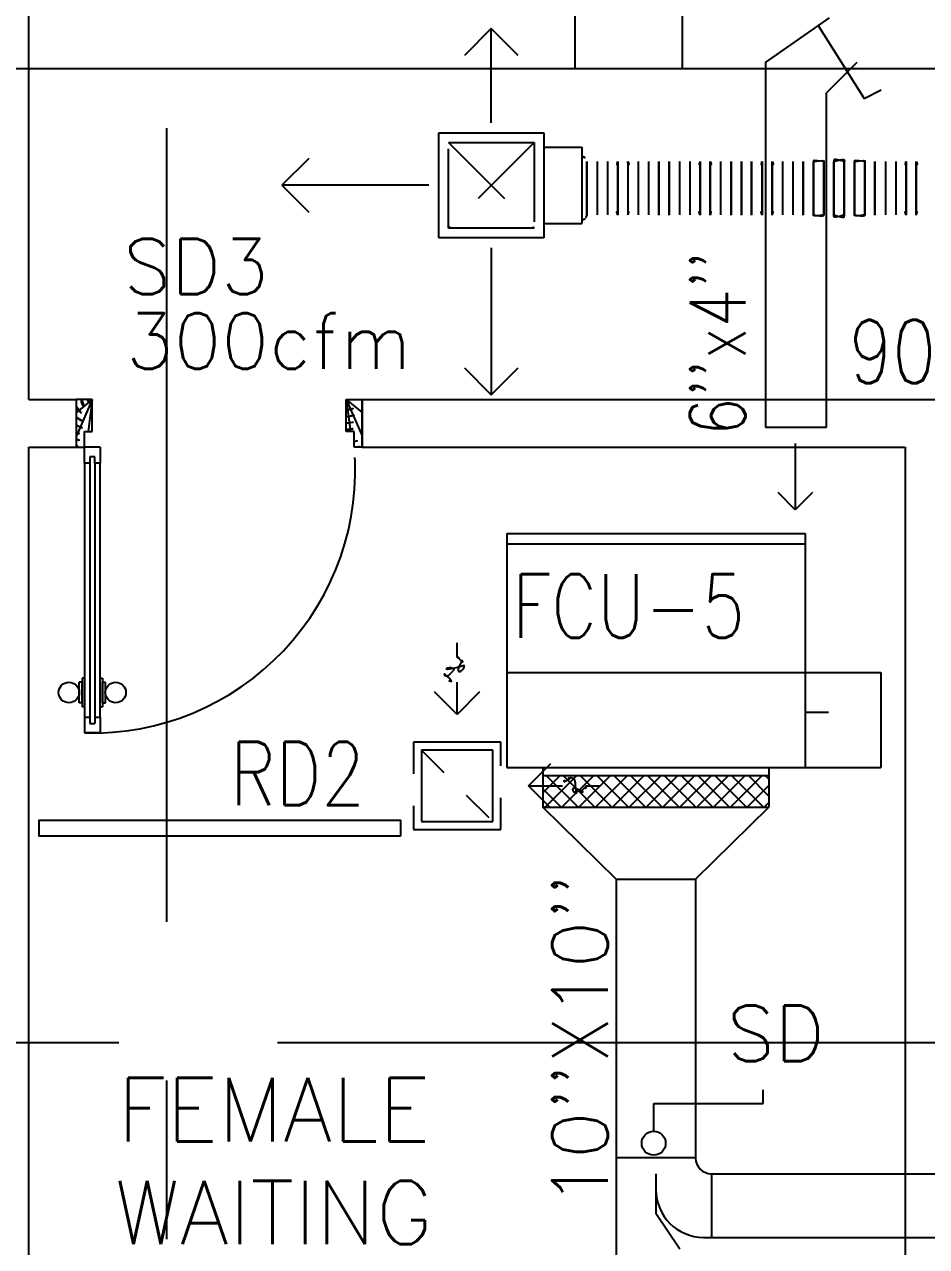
# Model space of a CAD drawing. Extents: x 417866230.2 to 417866327.8, y 43498045.5 to 43498135.4.
# Drawn here: x 417866270.148 to 417866272.989, y 43498114.079 to 43498117.929 of the extents above; entities that cross this region are included whole.
import ezdxf
from ezdxf.enums import TextEntityAlignment as Align

# ---------------------------------------------------------------- set-up
doc = ezdxf.new("R2010")
doc.units = 0
doc.header["$MEASUREMENT"] = 0
doc.linetypes.add('CENTERX2', pattern=[4, 2.5, -0.5, 0.5, -0.5])
doc.linetypes.add('HIDDEN', pattern=[0.375, 0.25, -0.125])
doc.layers.get('0').update_dxf_attribs({"linetype": 'CONTINUOUS'})
for name, color, linetype in [('AXES', 11, 'CENTERX2'), ('DOOR', 9, 'CONTINUOUS'), ('DUCT', 6, 'CONTINUOUS'), ('FCU', 6, 'CONTINUOUS'), ('HAT', 12, 'CONTINUOUS'), ('M-AC-FLEX', 3, 'CONTINUOUS'), ('M-EGU.', 2, 'CONTINUOUS'), ('PART', 9, 'CONTINUOUS'), ('RM-NAME', 9, 'CONTINUOUS'), ('SCD', 2, 'CONTINUOUS'), ('WALL', 4, 'CONTINUOUS')]:
    doc.layers.add(name, color=color, linetype=linetype)
doc.styles.add('ROMANS', font='ROMANS.shx', dxfattribs={"width": 0.6})

# ---------------------------------------------------------------- blocks, each defined once
blk = doc.blocks.new('DOOR90')
at = {"layer": 'DOOR', "color": 7, "linetype": 'ByBlock'}
for p, q in [((-150, 0), (0, 0)), ((-150, 0), (-150, -25)), ((0, -50), (-113.7, 0)), ((0, -50), (-40.1, 0)), ((0, -50), (0, 0)), ((-1000, -25), (-1050, -25)), ((-1050, -75), (-1050, -25)), ((-1050, -25), (-1050, -75)), ((-1000, -25), (-1000, -42)), ((-877.6, -17.8), (-967.6, -17.8)), ((-967.6, -25), (-967.6, -17.8)), ((-955, -8.8), (-890.2, -8.8)), ((-955, -17.8), (-955, -8.8)), ((-955, -17.8), (-890.2, -17.8)), ((-890.2, -17.8), (-890.2, -8.8)), ((-877.6, -25), (-877.6, -17.8)), ((-200, -25), (-150, -25)), ((-200, -42), (-200, -25)), ((-150, -25), (-100, -25)), ((-150, -75), (-150, -25)), ((-100, -25), (-100, -50)), ((0, -50), (-100, -36.6)), ((-1000, -75), (-1050, -75)), ((-1000, -42), (-1020, -42)), ((-1020, -42), (-1020, -58)), ((-1000, -58), (-1020, -58)), ((-1000, -58), (-1000, -75)), ((-967.6, -75), (-967.6, -82.2)), ((-877.6, -75), (-877.6, -82.2)), ((-180, -42), (-200, -42)), ((-200, -58), (-180, -58)), ((-200, -75), (-200, -58)), ((-150, -75), (-200, -75)), ((-180, -58), (-180, -42)), ((-100, -50), (0, -50)), ((-877.6, -82.2), (-967.6, -82.2)), ((-955, -82.2), (-890.2, -82.2)), ((-955, -82.2), (-955, -91.2)), ((-955, -91.2), (-890.2, -91.2)), ((-890.2, -82.2), (-890.2, -91.2)), ((-150, -875), (-100, -875)), ((-150, -900), (-150, -875)), ((0, -850), (-113.7, -900)), ((-100, -875), (-100, -850)), ((0, -850), (-100, -863.4)), ((-100, -850), (0, -850)), ((0, -850), (-40.1, -900)), ((0, -850), (0, -900)), ((-150, -900), (0, -900)), ((0, -900), (-150, -900))]:
    blk.add_line(p, q, dxfattribs=at)
at = {"layer": 'DOOR', "linetype": 'ByBlock'}
for p, q in [((-200, -25), (-1000, -25)), ((-200, -42), (-1000, -42)), ((-200, -58), (-1000, -58)), ((-1000, -75), (-200, -75))]:
    blk.add_line(p, q, dxfattribs=at)
at = {"layer": 'DOOR', "color": 7, "linetype": 'ByBlock'}
for centre in [(-922.6, 23.5), (-922.6, -123.5)]:
    blk.add_circle(centre, 32.4, dxfattribs=at)
for centre, radius, start, end in [((0, -50), 154.4, 161.1053, 166.2858), ((0, -50), 94.4, 148.0182, 180), ((0, -50), 134.4, 158.1598, 169.28), ((0, -50), 114.4, 154.0838, 167.3774), ((0, -50), 74.4, 137.7764, 180), ((0, -50), 54.4, 113.2074, 180), ((0, -50), 34.4, 90, 180), ((0, -50), 14.4, 90, 180), ((0, -850), 134.4, 190.72, 201.8402), ((0, -850), 94.4, 180, 211.9818), ((0, -850), 74.4, 180, 222.2236), ((0, -850), 54.4, 180, 246.7926), ((0, -850), 34.4, 180, 270), ((0, -850), 14.4, 180, 270), ((0, -850), 154.4, 193.7142, 198.8947)]:
    blk.add_arc(centre, radius, start, end, dxfattribs=at)
at = {"layer": 'DOOR', "linetype": 'HIDDEN', "ltscale": 0.5}
blk.add_arc((-222.2, -50), 828.2, 178.2701, 275.003, dxfattribs=at)
blk = doc.blocks.new('RM1')
at = {"layer": 'RM-NAME', "style": 'ROMANS'}
for tag, p in [('ROOMNAME1', (0, 323.8)), ('ROOMNAME2', (0, 0))]:
    blk.add_attdef(tag, text='', height=200, dxfattribs=at).set_placement(p, align=Align.MIDDLE)
blk = doc.blocks.new('9RCD')
at = {"color": 2}
blk.add_line((0, 407), (0, 450), dxfattribs=at)
at = {"layer": 'M-EGU.'}
for p, q in [((0, 225), (0, 331.9)), ((0, 225), (-70.7, 295.7)), ((70.7, 295.7), (0, 225)), ((112.5, 112.5), (-112.5, 112.5)), ((-112.5, 112.5), (-112.5, -112.5)), ((112.5, -112.5), (112.5, 112.5)), ((-295.7, 70.7), (-225, 0)), ((-225, 0), (-326.1, 0)), ((-225, 0), (-295.7, -70.7)), ((-112.5, -112.5), (112.5, -112.5))]:
    blk.add_line(p, q, dxfattribs=at)
at = {"layer": 'M-EGU.', "linetype": 'HIDDEN'}
for p, q in [((137.5, 137.5), (-137.5, 137.5)), ((-137.5, 137.5), (-137.5, -137.5)), ((137.5, -137.5), (137.5, 137.5)), ((-112.5, -112.5), (112.5, 112.5)), ((-137.5, -137.5), (137.5, -137.5))]:
    blk.add_line(p, q, dxfattribs=at)
at = {"layer": 'M-EGU.', "color": 2}
blk.add_line((-405.7, 0), (-450, 0), dxfattribs=at)
blk.add_lwpolyline([(0, 407, -0.187862), (18.4, 395.6, -0.202645), (23.4, 376.1, -0.616915), (-1.7, 368, 0.668708), (-25.3, 358.4, 0.194285), (-18.2, 340.4, 0.186051), (0, 331.9)], format="xyb", dxfattribs=at)
at = {"layer": 'M-EGU.'}
blk.add_lwpolyline([(-405.7, 0, -0.1324), (-394.5, 16.1, -0.15664), (-379.1, 22.4, -0.736612), (-366.5, -9, 0.774232), (-352.6, -39.4, 0.203349), (-331.5, -25.7, 0.193808), (-326.1, 0)], format="xyb", dxfattribs=at)
blk = doc.blocks.new('*X118')
at = {"color": 0}
for p, q in [((23911.7, -1650.2), (23966, -1595.9)), ((23911.7, -1597.2), (23912.9, -1595.9)), ((23919, -1695.9), (24019, -1595.9)), ((24022.8, -1695.9), (23922.8, -1595.9)), ((23972, -1695.9), (24072, -1595.9)), ((24075.9, -1695.9), (23975.9, -1595.9)), ((24025.1, -1695.9), (24125.1, -1595.9)), ((24128.9, -1695.9), (24028.9, -1595.9)), ((24078.1, -1695.9), (24178.1, -1595.9)), ((24181.9, -1695.9), (24081.9, -1595.9)), ((24131.1, -1695.9), (24231.1, -1595.9)), ((24235, -1695.9), (24135, -1595.9)), ((24184.2, -1695.9), (24284.2, -1595.9)), ((24288, -1695.9), (24188, -1595.9)), ((24237.2, -1695.9), (24337.2, -1595.9)), ((24341, -1695.9), (24241, -1595.9)), ((24290.2, -1695.9), (24390.2, -1595.9)), ((24394.1, -1695.9), (24294.1, -1595.9)), ((24343.3, -1695.9), (24443.3, -1595.9)), ((24447.1, -1695.9), (24347.1, -1595.9)), ((24396.3, -1695.9), (24496.3, -1595.9)), ((24500.1, -1695.9), (24400.1, -1595.9)), ((24449.3, -1695.9), (24549.3, -1595.9)), ((24553.2, -1695.9), (24453.2, -1595.9)), ((24502.4, -1695.9), (24602.4, -1595.9)), ((24606.2, -1695.9), (24506.2, -1595.9)), ((24623.7, -1660.4), (24559.2, -1595.9)), ((24623.7, -1607.4), (24612.3, -1595.9)), ((23969.8, -1695.9), (23911.7, -1637.8)), ((24555.4, -1695.9), (24623.7, -1627.6)), ((23916.8, -1695.9), (23911.7, -1690.9)), ((24608.4, -1695.9), (24623.7, -1680.7))]:
    blk.add_line(p, q, dxfattribs=at)

msp = doc.modelspace()

# ---------------------------------------------------------------- linework, layer by layer
at = {"layer": 'AXES'}
for p, q in [((417866270.5969, 43498063.1021), (417866270.5969, 43498121.9221)), ((417866230.9454, 43498114.7221), (417866300.0369, 43498114.7221))]:
    msp.add_line(p, q, dxfattribs=at)
at = {"layer": 'DUCT'}
for p, q in [((417866272.2193, 43498118.0905), (417866272.2193, 43498117.7905)), ((417866271.8811, 43498117.9905), (417866271.8811, 43498117.7905)), ((417866272.4818, 43498117.8091), (417866272.6833, 43498117.9502)), ((417866272.648, 43498117.9255), (417866272.7922, 43498117.6957)), ((417866272.4818, 43498117.8091), (417866272.4818, 43498116.6598)), ((417866272.7698, 43498117.8091), (417866272.6738, 43498117.7131)), ((417866268.4797, 43498117.7905), (417866280.1641, 43498117.7905)), ((417866272.7922, 43498117.6957), (417866272.8464, 43498117.7233)), ((417866272.6738, 43498116.6598), (417866272.6738, 43498117.7131)), ((417866272.7922, 43498117.6957), (417866272.7922, 43498117.6957)), ((417866272.4818, 43498116.6598), (417866272.6738, 43498116.6598)), ((417866272.0119, 43498115.237), (417866271.7809, 43498115.4629)), ((417866272.2619, 43498115.237), (417866272.4929, 43498115.4629)), ((417866272.0119, 43498115.237), (417866272.2619, 43498115.237)), ((417866272.0119, 43498115.237), (417866272.0119, 43498113.6247)), ((417866272.2619, 43498115.237), (417866272.2619, 43498114.3582)), ((417866272.2619, 43498114.3582), (417866272.0119, 43498114.3582)), ((417866272.1369, 43498114.3082), (417866272.1369, 43498114.2582)), ((417866272.3119, 43498114.3082), (417866275.8156, 43498114.3082)), ((417866272.3119, 43498114.3082), (417866272.3119, 43498114.1082)), ((417866272.1369, 43498114.2582), (417866272.1369, 43498114.1841)), ((417866272.1369, 43498114.1841), (417866272.2119, 43498114.0719)), ((417866272.2869, 43498114.1082), (417866275.8156, 43498114.1082))]:
    msp.add_line(p, q, dxfattribs=at)
at = {"layer": 'DUCT', "color": 2}
for p, q in [((417866272.4746, 43498114.5294), (417866272.4746, 43498114.5729)), ((417866272.1302, 43498114.5294), (417866272.4746, 43498114.5294)), ((417866272.1302, 43498114.4425), (417866272.1302, 43498114.5294))]:
    msp.add_line(p, q, dxfattribs=at)
msp.add_circle((417866272.1298, 43498114.4048), 0.0377, dxfattribs=at)
at = {"layer": 'DUCT'}
for centre, radius in [((417866272.3119, 43498114.3582), 0.05), ((417866272.2869, 43498114.2582), 0.15)]:
    msp.add_arc(centre, radius, 180, 270, dxfattribs=at)
at = {"layer": 'FCU', "color": 6}
for p, q in [((417866271.6669, 43498116.3249), (417866272.6069, 43498116.3249)), ((417866271.6669, 43498116.3249), (417866271.6669, 43498115.5879)), ((417866272.6069, 43498116.3249), (417866272.6069, 43498115.5879)), ((417866271.6669, 43498115.8879), (417866272.6069, 43498115.8879)), ((417866271.6669, 43498115.5879), (417866272.6069, 43498115.5879))]:
    msp.add_line(p, q, dxfattribs=at)
at = {"layer": 'FCU', "color": 3}
for p, q in [((417866271.6669, 43498116.2929), (417866272.6069, 43498116.2929)), ((417866272.6069, 43498115.8879), (417866272.8449, 43498115.8879)), ((417866272.8449, 43498115.8879), (417866272.8449, 43498115.5879)), ((417866272.6069, 43498115.7629), (417866272.6803, 43498115.7629)), ((417866271.7809, 43498115.5879), (417866271.7809, 43498115.4629)), ((417866272.4929, 43498115.5879), (417866272.4929, 43498115.4629)), ((417866272.6069, 43498115.5879), (417866272.8449, 43498115.5879)), ((417866271.7809, 43498115.5629), (417866272.4929, 43498115.5629)), ((417866271.7809, 43498115.4629), (417866272.4929, 43498115.4629))]:
    msp.add_line(p, q, dxfattribs=at)
at = {"layer": 'M-AC-FLEX', "color": 11}
for p, q in [((417866271.9188, 43498117.497), (417866271.9188, 43498117.3289)), ((417866271.9188, 43498117.3286), (417866271.9188, 43498117.4967)), ((417866271.9514, 43498117.497), (417866271.9514, 43498117.3289)), ((417866271.9514, 43498117.497), (417866271.9514, 43498117.3289)), ((417866271.984, 43498117.497), (417866271.984, 43498117.3289)), ((417866271.984, 43498117.497), (417866271.984, 43498117.3289)), ((417866272.0165, 43498117.497), (417866272.0165, 43498117.3289)), ((417866272.0165, 43498117.497), (417866272.0165, 43498117.3289)), ((417866272.0166, 43498117.3286), (417866272.0166, 43498117.4967)), ((417866272.0166, 43498117.3286), (417866272.0166, 43498117.4967)), ((417866272.0486, 43498117.497), (417866272.0486, 43498117.3289)), ((417866272.0812, 43498117.497), (417866272.0812, 43498117.3289)), ((417866272.0812, 43498117.497), (417866272.0812, 43498117.3289)), ((417866272.1137, 43498117.497), (417866272.1137, 43498117.3289)), ((417866272.1137, 43498117.497), (417866272.1137, 43498117.3289)), ((417866272.1463, 43498117.497), (417866272.1463, 43498117.3289)), ((417866272.1463, 43498117.497), (417866272.1463, 43498117.3289)), ((417866272.1463, 43498117.3286), (417866272.1463, 43498117.4967)), ((417866272.1463, 43498117.3286), (417866272.1463, 43498117.4967)), ((417866272.1783, 43498117.3286), (417866272.1783, 43498117.4967)), ((417866272.1783, 43498117.3286), (417866272.1783, 43498117.4967)), ((417866272.1784, 43498117.497), (417866272.1784, 43498117.3289)), ((417866272.1784, 43498117.497), (417866272.1784, 43498117.3289)), ((417866272.2109, 43498117.497), (417866272.2109, 43498117.3289)), ((417866272.2109, 43498117.497), (417866272.2109, 43498117.3289)), ((417866272.2435, 43498117.497), (417866272.2435, 43498117.3289)), ((417866272.2435, 43498117.497), (417866272.2435, 43498117.3289)), ((417866272.2761, 43498117.497), (417866272.2761, 43498117.3289)), ((417866272.2761, 43498117.497), (417866272.2761, 43498117.3289)), ((417866272.2761, 43498117.3286), (417866272.2761, 43498117.4967)), ((417866272.2761, 43498117.3286), (417866272.2761, 43498117.4967)), ((417866272.3081, 43498117.497), (417866272.3081, 43498117.3289)), ((417866272.3081, 43498117.497), (417866272.3081, 43498117.3289)), ((417866272.3081, 43498117.3286), (417866272.3081, 43498117.4967)), ((417866272.3081, 43498117.3286), (417866272.3081, 43498117.4967)), ((417866272.3407, 43498117.497), (417866272.3407, 43498117.3289)), ((417866272.3407, 43498117.497), (417866272.3407, 43498117.3289)), ((417866272.3733, 43498117.497), (417866272.3733, 43498117.3289)), ((417866272.3733, 43498117.497), (417866272.3733, 43498117.3289)), ((417866272.3733, 43498117.497), (417866272.3733, 43498117.3289)), ((417866272.3733, 43498117.3286), (417866272.3733, 43498117.4967)), ((417866272.4059, 43498117.497), (417866272.4059, 43498117.3289)), ((417866272.4059, 43498117.497), (417866272.4059, 43498117.3289)), ((417866272.4059, 43498117.497), (417866272.4059, 43498117.3289)), ((417866272.4059, 43498117.3286), (417866272.4059, 43498117.4967)), ((417866272.4379, 43498117.497), (417866272.4379, 43498117.3289)), ((417866272.4379, 43498117.3286), (417866272.4379, 43498117.4967)), ((417866272.4711, 43498117.497), (417866272.4711, 43498117.3289)), ((417866272.4711, 43498117.497), (417866272.4711, 43498117.3289)), ((417866272.4711, 43498117.3286), (417866272.4711, 43498117.4967)), ((417866272.4711, 43498117.3286), (417866272.4711, 43498117.4967)), ((417866272.5031, 43498117.497), (417866272.5031, 43498117.3289)), ((417866272.5031, 43498117.497), (417866272.5031, 43498117.3289)), ((417866272.5031, 43498117.3286), (417866272.5031, 43498117.4967)), ((417866272.5031, 43498117.3286), (417866272.5031, 43498117.4967)), ((417866272.5357, 43498117.497), (417866272.5357, 43498117.3289)), ((417866272.5357, 43498117.497), (417866272.5357, 43498117.3289)), ((417866272.5683, 43498117.497), (417866272.5683, 43498117.3289)), ((417866272.5683, 43498117.497), (417866272.5683, 43498117.3289)), ((417866272.6008, 43498117.497), (417866272.6008, 43498117.3289)), ((417866272.6008, 43498117.497), (417866272.6008, 43498117.3289)), ((417866272.6009, 43498117.3286), (417866272.6009, 43498117.4967)), ((417866272.6009, 43498117.3286), (417866272.6009, 43498117.4967)), ((417866272.6329, 43498117.497), (417866272.6329, 43498117.3289)), ((417866272.6329, 43498117.497), (417866272.6329, 43498117.3289)), ((417866272.6329, 43498117.3286), (417866272.6329, 43498117.4967)), ((417866272.6329, 43498117.3286), (417866272.6329, 43498117.4967)), ((417866272.6655, 43498117.497), (417866272.6655, 43498117.3289)), ((417866272.6655, 43498117.497), (417866272.6655, 43498117.3289)), ((417866272.6655, 43498117.3286), (417866272.6655, 43498117.4967)), ((417866272.6655, 43498117.3286), (417866272.6655, 43498117.4967)), ((417866272.6975, 43498117.497), (417866272.6975, 43498117.3289)), ((417866272.6975, 43498117.497), (417866272.6975, 43498117.3289)), ((417866272.6975, 43498117.3286), (417866272.6975, 43498117.4967)), ((417866272.6975, 43498117.3286), (417866272.6975, 43498117.4967)), ((417866272.7301, 43498117.497), (417866272.7301, 43498117.3289)), ((417866272.7301, 43498117.497), (417866272.7301, 43498117.3289)), ((417866272.7301, 43498117.3286), (417866272.7301, 43498117.4967)), ((417866272.7301, 43498117.3286), (417866272.7301, 43498117.4967)), ((417866272.7621, 43498117.497), (417866272.7621, 43498117.3289)), ((417866272.7621, 43498117.497), (417866272.7621, 43498117.3289)), ((417866272.7621, 43498117.3286), (417866272.7621, 43498117.4967)), ((417866272.7621, 43498117.3286), (417866272.7621, 43498117.4967)), ((417866272.7947, 43498117.497), (417866272.7947, 43498117.3289)), ((417866272.7947, 43498117.497), (417866272.7947, 43498117.3289)), ((417866272.7947, 43498117.3286), (417866272.7947, 43498117.4967)), ((417866272.7947, 43498117.3286), (417866272.7947, 43498117.4967)), ((417866272.8267, 43498117.497), (417866272.8267, 43498117.3289)), ((417866272.8267, 43498117.497), (417866272.8267, 43498117.3289)), ((417866272.8267, 43498117.3286), (417866272.8267, 43498117.4967)), ((417866272.8267, 43498117.3286), (417866272.8267, 43498117.4967)), ((417866272.8593, 43498117.497), (417866272.8593, 43498117.3289)), ((417866272.8593, 43498117.497), (417866272.8593, 43498117.3289)), ((417866272.8919, 43498117.497), (417866272.8919, 43498117.3289)), ((417866272.8919, 43498117.497), (417866272.8919, 43498117.3289)), ((417866272.9245, 43498117.497), (417866272.9245, 43498117.3289)), ((417866272.9245, 43498117.497), (417866272.9245, 43498117.3289)), ((417866272.9245, 43498117.3286), (417866272.9245, 43498117.4967)), ((417866272.9245, 43498117.3286), (417866272.9245, 43498117.4967)), ((417866272.9565, 43498117.497), (417866272.9565, 43498117.3289)), ((417866272.9565, 43498117.497), (417866272.9565, 43498117.3289)), ((417866272.9565, 43498117.3286), (417866272.9565, 43498117.4967)), ((417866272.9565, 43498117.3286), (417866272.9565, 43498117.4967))]:
    msp.add_line(p, q, dxfattribs=at)
at = {"layer": 'M-AC-FLEX'}
for points in [[(417866271.9051, 43498117.5128, -0.377983), (417866271.9188, 43498117.4967)], [(417866271.9188, 43498117.497, 1), (417866271.9514, 43498117.497, -1), (417866271.984, 43498117.497)], [(417866271.9514, 43498117.497, -1), (417866271.9188, 43498117.497)], [(417866271.984, 43498117.497, 1), (417866271.9514, 43498117.497)], [(417866271.9514, 43498117.497, -1), (417866271.984, 43498117.497)], [(417866272.0165, 43498117.497, -1), (417866271.984, 43498117.497, 1), (417866271.9514, 43498117.497)], [(417866271.984, 43498117.497, 1), (417866272.0165, 43498117.497)], [(417866272.0165, 43498117.497, -0.412332), (417866272.0004, 43498117.4807, -0.412332)], [(417866272.0486, 43498117.4964, -0.00451), (417866272.0486, 43498117.4967, 1.018005), (417866272.0166, 43498117.4967)], [(417866272.0165, 43498117.4964, 0.00451), (417866272.0166, 43498117.4967, -1.018005), (417866272.0486, 43498117.4967)], [(417866272.0486, 43498117.497, 1), (417866272.0812, 43498117.497, -1), (417866272.1137, 43498117.497)], [(417866272.0486, 43498117.497, 0.412332), (417866272.0648, 43498117.4807, 0.412332)], [(417866272.0812, 43498117.497, -1), (417866272.0486, 43498117.497)], [(417866272.0812, 43498117.497, -1), (417866272.1137, 43498117.497)], [(417866272.1463, 43498117.497, -1), (417866272.1137, 43498117.497, 1), (417866272.0812, 43498117.497)], [(417866272.1137, 43498117.497, 1), (417866272.0812, 43498117.497)], [(417866272.1137, 43498117.497, 1), (417866272.1463, 43498117.497)], [(417866272.1784, 43498117.4964, -0.00451), (417866272.1783, 43498117.4967, 1.018005), (417866272.1463, 43498117.4967)], [(417866272.1463, 43498117.4964, 0.00451), (417866272.1463, 43498117.4967, -1.018005), (417866272.1783, 43498117.4967)], [(417866272.1784, 43498117.497, 1), (417866272.2109, 43498117.497, -1), (417866272.2435, 43498117.497)], [(417866272.2109, 43498117.497, -1), (417866272.1784, 43498117.497)], [(417866272.2435, 43498117.497, 1), (417866272.2109, 43498117.497)], [(417866272.2109, 43498117.497, -1), (417866272.2435, 43498117.497)], [(417866272.2761, 43498117.497, -1), (417866272.2435, 43498117.497, 1), (417866272.2109, 43498117.497)], [(417866272.2435, 43498117.497, 1), (417866272.2761, 43498117.497)], [(417866272.2761, 43498117.497, -0.412332), (417866272.2599, 43498117.4807, -0.412332)], [(417866272.2761, 43498117.4964, 0.00451), (417866272.2761, 43498117.4967, -1.018005), (417866272.3081, 43498117.4967)], [(417866272.3081, 43498117.4964, -0.00451), (417866272.3081, 43498117.4967, 1.018005), (417866272.2761, 43498117.4967)], [(417866272.3081, 43498117.497, 1), (417866272.3407, 43498117.497, -1), (417866272.3733, 43498117.497)], [(417866272.3407, 43498117.497, -1), (417866272.3081, 43498117.497)], [(417866272.3081, 43498117.497, 0.412332), (417866272.3243, 43498117.4807, 0.412332)], [(417866272.3407, 43498117.497, -1), (417866272.3733, 43498117.497)], [(417866272.4059, 43498117.497, -1), (417866272.3733, 43498117.497, 1), (417866272.3407, 43498117.497)], [(417866272.3733, 43498117.497, 1), (417866272.3407, 43498117.497)], [(417866272.3413, 43498117.4964, 0.00451), (417866272.3413, 43498117.4967, -1.018005), (417866272.3733, 43498117.4967)], [(417866272.3733, 43498117.497, 1), (417866272.4059, 43498117.497, -1), (417866272.4385, 43498117.497)], [(417866272.3733, 43498117.497, 1), (417866272.4059, 43498117.497)], [(417866272.4059, 43498117.497, -1), (417866272.3733, 43498117.497)], [(417866272.4385, 43498117.497, 1), (417866272.4059, 43498117.497)], [(417866272.4059, 43498117.497, -1), (417866272.4385, 43498117.497)], [(417866272.4711, 43498117.497, -1), (417866272.4385, 43498117.497, 1), (417866272.4059, 43498117.497)], [(417866272.4379, 43498117.4964, -0.00451), (417866272.4379, 43498117.4967, 1.018005), (417866272.4059, 43498117.4967)], [(417866272.4385, 43498117.497, 1), (417866272.4711, 43498117.497)], [(417866272.4711, 43498117.497, -0.412332), (417866272.4549, 43498117.4807, -0.412332)], [(417866272.5031, 43498117.4964, -0.00451), (417866272.5031, 43498117.4967, 1.018005), (417866272.4711, 43498117.4967)], [(417866272.4711, 43498117.4964, 0.00451), (417866272.4711, 43498117.4967, -1.018005), (417866272.5031, 43498117.4967)], [(417866272.5031, 43498117.497, 1), (417866272.5357, 43498117.497, -1), (417866272.5683, 43498117.497)], [(417866272.5031, 43498117.497, 0.412332), (417866272.5193, 43498117.4807, 0.412332)], [(417866272.5357, 43498117.497, -1), (417866272.5031, 43498117.497)], [(417866272.5357, 43498117.497, -1), (417866272.5683, 43498117.497)], [(417866272.6008, 43498117.497, -1), (417866272.5683, 43498117.497, 1), (417866272.5357, 43498117.497)], [(417866272.5683, 43498117.497, 1), (417866272.5357, 43498117.497)], [(417866272.5683, 43498117.497, 1), (417866272.6008, 43498117.497)], [(417866272.6008, 43498117.4964, 0.00451), (417866272.6009, 43498117.4967, -1.018005), (417866272.6329, 43498117.4967)], [(417866272.6329, 43498117.4964, -0.00451), (417866272.6329, 43498117.4967, 1.018005), (417866272.6009, 43498117.4967)], [(417866272.6655, 43498117.497, -1), (417866272.6329, 43498117.497, 0.12762), (417866272.6308, 43498117.5049, 0.12762)], [(417866272.6329, 43498117.497, 1), (417866272.6655, 43498117.497, -0.12762), (417866272.6675, 43498117.5049, -0.12762)], [(417866272.6655, 43498117.497, -1), (417866272.6329, 43498117.497)], [(417866272.6329, 43498117.497, 1), (417866272.6655, 43498117.497)], [(417866272.6975, 43498117.4964, -0.00451), (417866272.6975, 43498117.4967, 1.018005), (417866272.6655, 43498117.4967)], [(417866272.6655, 43498117.4964, 0.00451), (417866272.6655, 43498117.4967, -1.018005), (417866272.6975, 43498117.4967)], [(417866272.7301, 43498117.497, -1), (417866272.6975, 43498117.497, 0.286022), (417866272.6884, 43498117.5116, 0.286022)], [(417866272.6975, 43498117.497, 1), (417866272.7301, 43498117.497, -0.286022), (417866272.7392, 43498117.5116, -0.286022)], [(417866272.7301, 43498117.497, -1), (417866272.6975, 43498117.497)], [(417866272.6975, 43498117.497, 1), (417866272.7301, 43498117.497)], [(417866272.7301, 43498117.4964, 0.00451), (417866272.7301, 43498117.4967, -1.018005), (417866272.7621, 43498117.4967)], [(417866272.7621, 43498117.4964, -0.00451), (417866272.7621, 43498117.4967, 1.018005), (417866272.7301, 43498117.4967)], [(417866272.7947, 43498117.497, -1), (417866272.7621, 43498117.497, 0.12762), (417866272.76, 43498117.5049, 0.12762)], [(417866272.7621, 43498117.497, 1), (417866272.7947, 43498117.497, -0.12762), (417866272.7967, 43498117.5049, -0.12762)], [(417866272.7621, 43498117.497, 1), (417866272.7947, 43498117.497)], [(417866272.7947, 43498117.497, -1), (417866272.7621, 43498117.497)], [(417866272.8267, 43498117.4964, -0.00451), (417866272.8267, 43498117.4967, 1.018005), (417866272.7947, 43498117.4967)], [(417866272.7947, 43498117.4964, 0.00451), (417866272.7947, 43498117.4967, -1.018005), (417866272.8267, 43498117.4967)], [(417866272.8267, 43498117.497, 1), (417866272.8593, 43498117.497, -1), (417866272.8919, 43498117.497)], [(417866272.8593, 43498117.497, -1), (417866272.8267, 43498117.497)], [(417866272.8919, 43498117.497, 1), (417866272.8593, 43498117.497)], [(417866272.8593, 43498117.497, -1), (417866272.8919, 43498117.497)], [(417866272.9245, 43498117.497, -1), (417866272.8919, 43498117.497, 1), (417866272.8593, 43498117.497)], [(417866272.8919, 43498117.497, 1), (417866272.9245, 43498117.497)], [(417866272.9245, 43498117.497, -0.412332), (417866272.9083, 43498117.4807, -0.412332)], [(417866272.9245, 43498117.4964, 0.00451), (417866272.9245, 43498117.4967, -1.018005), (417866272.9565, 43498117.4967)], [(417866272.9565, 43498117.4964, -0.00451), (417866272.9565, 43498117.4967, 1.018005), (417866272.9245, 43498117.4967)], [(417866272.9565, 43498117.497, 1), (417866272.9891, 43498117.497, -1), (417866273.0216, 43498117.497)], [(417866272.9891, 43498117.497, -1), (417866272.9565, 43498117.497)], [(417866272.9565, 43498117.497, 0.412332), (417866272.9727, 43498117.4807, 0.412332)], [(417866272.9891, 43498117.497, -1), (417866273.0216, 43498117.497)], [(417866273.0542, 43498117.497, -1), (417866273.0216, 43498117.497, 1), (417866272.9891, 43498117.497)], [(417866273.0216, 43498117.497, 1), (417866272.9891, 43498117.497)], [(417866271.9188, 43498117.3289, -1), (417866271.9514, 43498117.3289, 1), (417866271.984, 43498117.3289)], [(417866272.0165, 43498117.3289, 1), (417866271.984, 43498117.3289, -1), (417866271.9514, 43498117.3289)], [(417866272.0165, 43498117.3289, 0.412332), (417866272.0004, 43498117.3452, 0.412332)], [(417866272.0486, 43498117.3289, -0.412332), (417866272.0648, 43498117.3452, -0.412332)], [(417866272.0486, 43498117.3289, -1), (417866272.0812, 43498117.3289, 1), (417866272.1137, 43498117.3289)], [(417866272.1463, 43498117.3289, 1), (417866272.1137, 43498117.3289, -1), (417866272.0812, 43498117.3289)], [(417866272.1784, 43498117.3289, -1), (417866272.2109, 43498117.3289, 1), (417866272.2435, 43498117.3289)], [(417866272.2761, 43498117.3289, 1), (417866272.2435, 43498117.3289, -1), (417866272.2109, 43498117.3289)], [(417866272.2761, 43498117.3289, 0.412332), (417866272.2599, 43498117.3452, 0.412332)], [(417866272.3081, 43498117.3289, -1), (417866272.3407, 43498117.3289, 1), (417866272.3733, 43498117.3289)], [(417866272.3081, 43498117.3289, -0.412332), (417866272.3243, 43498117.3452, -0.412332)], [(417866272.4059, 43498117.3289, 1), (417866272.3733, 43498117.3289, -1), (417866272.3407, 43498117.3289)], [(417866272.3733, 43498117.3289, -1), (417866272.4059, 43498117.3289, 1), (417866272.4385, 43498117.3289)], [(417866272.4711, 43498117.3289, 1), (417866272.4385, 43498117.3289, -1), (417866272.4059, 43498117.3289)], [(417866272.4711, 43498117.3289, 0.412332), (417866272.4549, 43498117.3452, 0.412332)], [(417866272.5031, 43498117.3289, -0.412332), (417866272.5193, 43498117.3452, -0.412332)], [(417866272.5031, 43498117.3289, -1), (417866272.5357, 43498117.3289, 1), (417866272.5683, 43498117.3289)], [(417866272.6008, 43498117.3289, 1), (417866272.5683, 43498117.3289, -1), (417866272.5357, 43498117.3289)], [(417866272.6655, 43498117.3289, 1), (417866272.6329, 43498117.3289, -0.12762), (417866272.6308, 43498117.321, -0.12762)], [(417866272.6329, 43498117.3289, -1), (417866272.6655, 43498117.3289, 0.12762), (417866272.6675, 43498117.321, 0.12762)], [(417866272.7301, 43498117.3289, 1), (417866272.6975, 43498117.3289, -0.286022), (417866272.6884, 43498117.3143, -0.286022)], [(417866272.6975, 43498117.3289, -1), (417866272.7301, 43498117.3289, 0.286022), (417866272.7392, 43498117.3143, 0.286022)], [(417866272.7947, 43498117.3289, 1), (417866272.7621, 43498117.3289, -0.12762), (417866272.76, 43498117.321, -0.12762)], [(417866272.7621, 43498117.3289, -1), (417866272.7947, 43498117.3289, 0.12762), (417866272.7967, 43498117.321, 0.12762)], [(417866272.8267, 43498117.3289, -1), (417866272.8593, 43498117.3289, 1), (417866272.8919, 43498117.3289)], [(417866272.9245, 43498117.3289, 1), (417866272.8919, 43498117.3289, -1), (417866272.8593, 43498117.3289)], [(417866272.9245, 43498117.3289, 0.412332), (417866272.9083, 43498117.3452, 0.412332)], [(417866272.9565, 43498117.3289, -1), (417866272.9891, 43498117.3289, 1), (417866273.0216, 43498117.3289)], [(417866272.9565, 43498117.3289, -0.412332), (417866272.9727, 43498117.3452, -0.412332)], [(417866273.0542, 43498117.3289, 1), (417866273.0216, 43498117.3289, -1), (417866272.9891, 43498117.3289)], [(417866271.9188, 43498117.3289, -0.377941), (417866271.9051, 43498117.3128, -0.377941)], [(417866271.9051, 43498117.3128, 0.367782), (417866271.9188, 43498117.3283)], [(417866271.9188, 43498117.3289, 0.00451), (417866271.9188, 43498117.3286, -0.008922), (417866271.9188, 43498117.3281)], [(417866271.9188, 43498117.3283, 0.004461), (417866271.9188, 43498117.3286)], [(417866272.0165, 43498117.3289, -0.00451), (417866272.0166, 43498117.3286, 0.008922), (417866272.0166, 43498117.3281)], [(417866272.0486, 43498117.3289, -0.999838), (417866272.0165, 43498117.3283)], [(417866272.0165, 43498117.3289, 0.999838), (417866272.0486, 43498117.3283)], [(417866272.0165, 43498117.3289, 0.999838), (417866272.0486, 43498117.3283)], [(417866272.0486, 43498117.3289, -0.999838), (417866272.0165, 43498117.3283)], [(417866272.0165, 43498117.3283, -0.004461), (417866272.0166, 43498117.3286)], [(417866272.0165, 43498117.3283, -0.004461), (417866272.0166, 43498117.3286)], [(417866272.0166, 43498117.3286, 0.008922), (417866272.0166, 43498117.3281)], [(417866272.0486, 43498117.3289, 0.00451), (417866272.0486, 43498117.3286, -0.008922), (417866272.0486, 43498117.3281)], [(417866272.0486, 43498117.3283, 0.004461), (417866272.0486, 43498117.3286)], [(417866272.0486, 43498117.3286, -0.008922), (417866272.0486, 43498117.3281)], [(417866272.0486, 43498117.3283, 0.004461), (417866272.0486, 43498117.3286)], [(417866272.1463, 43498117.3289, -0.00451), (417866272.1463, 43498117.3286, 0.008922), (417866272.1463, 43498117.3281)], [(417866272.1784, 43498117.3289, -0.999838), (417866272.1463, 43498117.3283)], [(417866272.1463, 43498117.3289, 0.999838), (417866272.1784, 43498117.3283)], [(417866272.1463, 43498117.3289, 0.999838), (417866272.1784, 43498117.3283)], [(417866272.1784, 43498117.3289, -0.999838), (417866272.1463, 43498117.3283)], [(417866272.1463, 43498117.3283, -0.004461), (417866272.1463, 43498117.3286)], [(417866272.1463, 43498117.3283, -0.004461), (417866272.1463, 43498117.3286)], [(417866272.1463, 43498117.3286, 0.008922), (417866272.1463, 43498117.3281)], [(417866272.1784, 43498117.3289, 0.00451), (417866272.1783, 43498117.3286, -0.008922), (417866272.1783, 43498117.3281)], [(417866272.1784, 43498117.3283, 0.004461), (417866272.1783, 43498117.3286)], [(417866272.1783, 43498117.3286, -0.008922), (417866272.1783, 43498117.3281)], [(417866272.1784, 43498117.3283, 0.004461), (417866272.1783, 43498117.3286)], [(417866272.2761, 43498117.3289, 0.999838), (417866272.3081, 43498117.3283)], [(417866272.3081, 43498117.3289, -0.999838), (417866272.2761, 43498117.3283)], [(417866272.2761, 43498117.3289, -0.00451), (417866272.2761, 43498117.3286, 0.008922), (417866272.2761, 43498117.3281)], [(417866272.3081, 43498117.3289, -0.999838), (417866272.2761, 43498117.3283)], [(417866272.2761, 43498117.3289, 0.999838), (417866272.3081, 43498117.3283)], [(417866272.2761, 43498117.3283, -0.004461), (417866272.2761, 43498117.3286)], [(417866272.2761, 43498117.3286, 0.008922), (417866272.2761, 43498117.3281)], [(417866272.2761, 43498117.3283, -0.004461), (417866272.2761, 43498117.3286)], [(417866272.3081, 43498117.3289, 0.00451), (417866272.3081, 43498117.3286, -0.008922), (417866272.3081, 43498117.3281)], [(417866272.3081, 43498117.3283, 0.004461), (417866272.3081, 43498117.3286)], [(417866272.3081, 43498117.3283, 0.004461), (417866272.3081, 43498117.3286)], [(417866272.3081, 43498117.3286, -0.008922), (417866272.3081, 43498117.3281)], [(417866272.3413, 43498117.3289, 0.999838), (417866272.3733, 43498117.3283)], [(417866272.3733, 43498117.3289, -0.999838), (417866272.3413, 43498117.3283)], [(417866272.3413, 43498117.3283, -0.004461), (417866272.3413, 43498117.3286)], [(417866272.3413, 43498117.3286, 0.008922), (417866272.3413, 43498117.3281)], [(417866272.3733, 43498117.3289, 0.00451), (417866272.3733, 43498117.3286, -0.008922), (417866272.3733, 43498117.3281)], [(417866272.3733, 43498117.3283, 0.004461), (417866272.3733, 43498117.3286)], [(417866272.4059, 43498117.3289, -0.00451), (417866272.4059, 43498117.3286, 0.008922), (417866272.4059, 43498117.3281)], [(417866272.4379, 43498117.3289, -0.999838), (417866272.4059, 43498117.3283)], [(417866272.4059, 43498117.3289, 0.999838), (417866272.4379, 43498117.3283)], [(417866272.4059, 43498117.3283, -0.004461), (417866272.4059, 43498117.3286)], [(417866272.4379, 43498117.3283, 0.004461), (417866272.4379, 43498117.3286)], [(417866272.4379, 43498117.3286, -0.008922), (417866272.4379, 43498117.3281)], [(417866272.4711, 43498117.3289, -0.00451), (417866272.4711, 43498117.3286, 0.008922), (417866272.4711, 43498117.3281)], [(417866272.5031, 43498117.3289, -0.999838), (417866272.4711, 43498117.3283)], [(417866272.4711, 43498117.3289, 0.999838), (417866272.5031, 43498117.3283)], [(417866272.4711, 43498117.3289, 0.999838), (417866272.5031, 43498117.3283)], [(417866272.5031, 43498117.3289, -0.999838), (417866272.4711, 43498117.3283)], [(417866272.4711, 43498117.3283, -0.004461), (417866272.4711, 43498117.3286)], [(417866272.4711, 43498117.3283, -0.004461), (417866272.4711, 43498117.3286)], [(417866272.4711, 43498117.3286, 0.008922), (417866272.4711, 43498117.3281)], [(417866272.5031, 43498117.3289, 0.00451), (417866272.5031, 43498117.3286, -0.008922), (417866272.5031, 43498117.3281)], [(417866272.5031, 43498117.3283, 0.004461), (417866272.5031, 43498117.3286)], [(417866272.5031, 43498117.3286, -0.008922), (417866272.5031, 43498117.3281)], [(417866272.5031, 43498117.3283, 0.004461), (417866272.5031, 43498117.3286)], [(417866272.6008, 43498117.3289, 0.999838), (417866272.6329, 43498117.3283)], [(417866272.6329, 43498117.3289, -0.999838), (417866272.6008, 43498117.3283)], [(417866272.6008, 43498117.3289, -0.00451), (417866272.6009, 43498117.3286, 0.008922), (417866272.6009, 43498117.3281)], [(417866272.6329, 43498117.3289, -0.999838), (417866272.6008, 43498117.3283)], [(417866272.6008, 43498117.3289, 0.999838), (417866272.6329, 43498117.3283)], [(417866272.6008, 43498117.3283, -0.004461), (417866272.6009, 43498117.3286)], [(417866272.6009, 43498117.3286, 0.008922), (417866272.6009, 43498117.3281)], [(417866272.6008, 43498117.3283, -0.004461), (417866272.6009, 43498117.3286)], [(417866272.6329, 43498117.3289, 0.00451), (417866272.6329, 43498117.3286, -0.008922), (417866272.6329, 43498117.3281)], [(417866272.6329, 43498117.3283, 0.004461), (417866272.6329, 43498117.3286)], [(417866272.6329, 43498117.3283, 0.004461), (417866272.6329, 43498117.3286)], [(417866272.6329, 43498117.3286, -0.008922), (417866272.6329, 43498117.3281)], [(417866272.6655, 43498117.3289, -0.00451), (417866272.6655, 43498117.3286, 0.008922), (417866272.6655, 43498117.3281)], [(417866272.6975, 43498117.3289, -0.999838), (417866272.6655, 43498117.3283)], [(417866272.6655, 43498117.3289, 0.999838), (417866272.6975, 43498117.3283)], [(417866272.6655, 43498117.3289, 0.999838), (417866272.6975, 43498117.3283)], [(417866272.6975, 43498117.3289, -0.999838), (417866272.6655, 43498117.3283)], [(417866272.6655, 43498117.3283, -0.004461), (417866272.6655, 43498117.3286)], [(417866272.6655, 43498117.3283, -0.004461), (417866272.6655, 43498117.3286)], [(417866272.6655, 43498117.3286, 0.008922), (417866272.6655, 43498117.3281)], [(417866272.6975, 43498117.3289, 0.00451), (417866272.6975, 43498117.3286, -0.008922), (417866272.6975, 43498117.3281)], [(417866272.6975, 43498117.3283, 0.004461), (417866272.6975, 43498117.3286)], [(417866272.6975, 43498117.3286, -0.008922), (417866272.6975, 43498117.3281)], [(417866272.6975, 43498117.3283, 0.004461), (417866272.6975, 43498117.3286)], [(417866272.7301, 43498117.3289, 0.999838), (417866272.7621, 43498117.3283)], [(417866272.7621, 43498117.3289, -0.999838), (417866272.7301, 43498117.3283)], [(417866272.7301, 43498117.3289, -0.00451), (417866272.7301, 43498117.3286, 0.008922), (417866272.7301, 43498117.3281)], [(417866272.7621, 43498117.3289, -0.999838), (417866272.7301, 43498117.3283)], [(417866272.7301, 43498117.3289, 0.999838), (417866272.7621, 43498117.3283)], [(417866272.7301, 43498117.3283, -0.004461), (417866272.7301, 43498117.3286)], [(417866272.7301, 43498117.3286, 0.008922), (417866272.7301, 43498117.3281)], [(417866272.7301, 43498117.3283, -0.004461), (417866272.7301, 43498117.3286)], [(417866272.7621, 43498117.3289, 0.00451), (417866272.7621, 43498117.3286, -0.008922), (417866272.7621, 43498117.3281)], [(417866272.7621, 43498117.3283, 0.004461), (417866272.7621, 43498117.3286)], [(417866272.7621, 43498117.3283, 0.004461), (417866272.7621, 43498117.3286)], [(417866272.7621, 43498117.3286, -0.008922), (417866272.7621, 43498117.3281)], [(417866272.7947, 43498117.3289, -0.00451), (417866272.7947, 43498117.3286, 0.008922), (417866272.7947, 43498117.3281)], [(417866272.8267, 43498117.3289, -0.999838), (417866272.7947, 43498117.3283)], [(417866272.7947, 43498117.3289, 0.999838), (417866272.8267, 43498117.3283)], [(417866272.7947, 43498117.3289, 0.999838), (417866272.8267, 43498117.3283)], [(417866272.8267, 43498117.3289, -0.999838), (417866272.7947, 43498117.3283)], [(417866272.7947, 43498117.3283, -0.004461), (417866272.7947, 43498117.3286)], [(417866272.7947, 43498117.3283, -0.004461), (417866272.7947, 43498117.3286)], [(417866272.7947, 43498117.3286, 0.008922), (417866272.7947, 43498117.3281)], [(417866272.8267, 43498117.3289, 0.00451), (417866272.8267, 43498117.3286, -0.008922), (417866272.8267, 43498117.3281)], [(417866272.8267, 43498117.3283, 0.004461), (417866272.8267, 43498117.3286)], [(417866272.8267, 43498117.3286, -0.008922), (417866272.8267, 43498117.3281)], [(417866272.8267, 43498117.3283, 0.004461), (417866272.8267, 43498117.3286)], [(417866272.9245, 43498117.3289, 0.999838), (417866272.9565, 43498117.3283)], [(417866272.9245, 43498117.3289, 0.999838), (417866272.9565, 43498117.3283)], [(417866272.9565, 43498117.3289, -0.999838), (417866272.9245, 43498117.3283)], [(417866272.9245, 43498117.3289, -0.00451), (417866272.9245, 43498117.3286, 0.008922), (417866272.9245, 43498117.3281)], [(417866272.9565, 43498117.3289, -0.999838), (417866272.9245, 43498117.3283)], [(417866272.9245, 43498117.3283, -0.004461), (417866272.9245, 43498117.3286)], [(417866272.9245, 43498117.3286, 0.008922), (417866272.9245, 43498117.3281)], [(417866272.9245, 43498117.3283, -0.004461), (417866272.9245, 43498117.3286)], [(417866272.9565, 43498117.3289, 0.00451), (417866272.9565, 43498117.3286, -0.008922), (417866272.9565, 43498117.3281)], [(417866272.9565, 43498117.3283, 0.004461), (417866272.9565, 43498117.3286)], [(417866272.9565, 43498117.3283, 0.004461), (417866272.9565, 43498117.3286)], [(417866272.9565, 43498117.3286, -0.008922), (417866272.9565, 43498117.3281)]]:
    msp.add_lwpolyline(points, format="xyb", dxfattribs=at)
at = {"layer": 'M-EGU.'}
for p, q in [((417866271.6185, 43498117.916), (417866271.5337, 43498117.8311)), ((417866271.6185, 43498117.6187), (417866271.6185, 43498117.916)), ((417866271.7034, 43498117.8311), (417866271.6185, 43498117.916)), ((417866271.4535, 43498117.2571), (417866271.4535, 43498117.5871)), ((417866271.4535, 43498117.5871), (417866271.7835, 43498117.5871)), ((417866271.7835, 43498117.5871), (417866271.7835, 43498117.2571)), ((417866271.7835, 43498117.5421), (417866271.9035, 43498117.5421)), ((417866271.9035, 43498117.5421), (417866271.9035, 43498117.3021)), ((417866271.0434, 43498117.5069), (417866270.9585, 43498117.4221)), ((417866270.9585, 43498117.4221), (417866271.0434, 43498117.3372)), ((417866271.4219, 43498117.4221), (417866270.9585, 43498117.4221)), ((417866271.7835, 43498117.3021), (417866271.9035, 43498117.3021)), ((417866271.7835, 43498117.2571), (417866271.4535, 43498117.2571)), ((417866271.6185, 43498117.2255), (417866271.6185, 43498116.7621)), ((417866271.5337, 43498116.8469), (417866271.6185, 43498116.7621)), ((417866271.6185, 43498116.7621), (417866271.7034, 43498116.8469)), ((417866272.5757, 43498116.6089), (417866272.5757, 43498116.3999)), ((417866272.5757, 43498116.3999), (417866272.5214, 43498116.4542)), ((417866272.63, 43498116.4542), (417866272.5757, 43498116.3999))]:
    msp.add_line(p, q, dxfattribs=at)
at = {"layer": 'M-EGU.', "linetype": 'HIDDEN'}
for p, q in [((417866271.4835, 43498117.5571), (417866271.7535, 43498117.2871)), ((417866271.7535, 43498117.5571), (417866271.4835, 43498117.2871)), ((417866271.4835, 43498117.2871), (417866271.4835, 43498117.5571)), ((417866271.4835, 43498117.5571), (417866271.7535, 43498117.5571)), ((417866271.7535, 43498117.5571), (417866271.7535, 43498117.2871)), ((417866271.7535, 43498117.2871), (417866271.4835, 43498117.2871))]:
    msp.add_line(p, q, dxfattribs=at)
at = {"layer": 'PART'}
msp.add_line((417866270.1944, 43498115.372), (417866270.1944, 43498115.422), dxfattribs=at)
msp.add_lwpolyline([(417866271.332, 43498115.372), (417866270.1944, 43498115.372), (417866270.1944, 43498115.422), (417866271.332, 43498115.422)], close=True, dxfattribs=at)
at = {"layer": 'WALL'}
for p, q in [((417866270.1619, 43498116.7471), (417866270.1619, 43498118.6021)), ((417866270.1619, 43498116.7471), (417866270.2619, 43498116.7471)), ((417866270.1619, 43498116.7471), (417866270.3119, 43498116.7471)), ((417866270.3119, 43498116.5971), (417866270.3119, 43498116.7471)), ((417866271.2119, 43498116.5971), (417866271.2119, 43498116.7471)), ((417866271.2119, 43498116.7471), (417866275.6919, 43498116.7471)), ((417866270.1619, 43498116.5971), (417866270.3119, 43498116.5971)), ((417866270.1619, 43498112.3971), (417866270.1619, 43498116.597)), ((417866271.2119, 43498116.5971), (417866272.9219, 43498116.5971)), ((417866272.9219, 43498116.5971), (417866272.9219, 43498113.9471))]:
    msp.add_line(p, q, dxfattribs=at)

# ---------------------------------------------------------------- block references
at = {"layer": 'DOOR', "xscale": 0.0009999999892897904, "yscale": 0.0009999999892897904, "zscale": 0.001, "rotation": 90}
msp.add_blockref('DOOR90', (417866270.3119, 43498116.7471), dxfattribs=at)
at = {"layer": 'FCU', "color": 11, "xscale": 0.0009999871253967285, "yscale": 0.001000002026557922, "zscale": 0.001}
msp.add_blockref('*X118', (417866247.8692, 43498117.1588), dxfattribs=at)
at = {"layer": 'HAT'}
ref = msp.add_blockref('RM1', (417866270.9333, 43498114.1866), dxfattribs=dict(at, xscale=0.001000000047497451, yscale=0.0009999999892897904, zscale=0.001))
ref.add_attrib('ROOMNAME2', 'WAITING', dxfattribs={"layer": 'RM-NAME', "height": 0.2, "style": 'ROMANS'}).set_placement((417866270.9333, 43498114.1866), align=Align.MIDDLE)
ref.add_attrib('ROOMNAME1', 'FEMALE', dxfattribs={"layer": 'RM-NAME', "height": 0.2, "style": 'ROMANS'}).set_placement((417866270.9333, 43498114.5104), align=Align.MIDDLE)
at = {"layer": 'M-EGU.', "xscale": 0.001, "yscale": 0.001, "zscale": 0.001, "rotation": 270}
msp.add_blockref('9RCD', (417866271.5107, 43498115.5305), dxfattribs=at)

# ---------------------------------------------------------------- texts
at = {"layer": 'SCD', "style": 'ROMANS'}
for s, p in [('SD3', (417866270.46, 43498117.0789)), ('300cfm', (417866270.468, 43498116.8439)), ('SD', (417866272.3606, 43498114.6631))]:
    msp.add_text(s, height=0.175, dxfattribs=at).set_placement(p)
at = {"layer": 'SCD', "style": 'ROMANS', "width": 0.8}
msp.add_text("6''x4''", height=0.175, rotation=90, dxfattribs=at).set_placement((417866272.4187, 43498116.6331))
for s, p in [('90cfm', (417866272.7444, 43498116.7985)), ('FCU-5', (417866271.6839, 43498115.9968)), ('RD2', (417866270.7955, 43498115.4692))]:
    msp.add_text(s, height=0.2, dxfattribs=at).set_placement(p)
at = {"layer": 'SCD', "style": 'ROMANS'}
msp.add_text("10''X10''", height=0.175, rotation=90, dxfattribs=at).set_placement((417866271.985, 43498114.2053))

doc.saveas('drawing.dxf')
